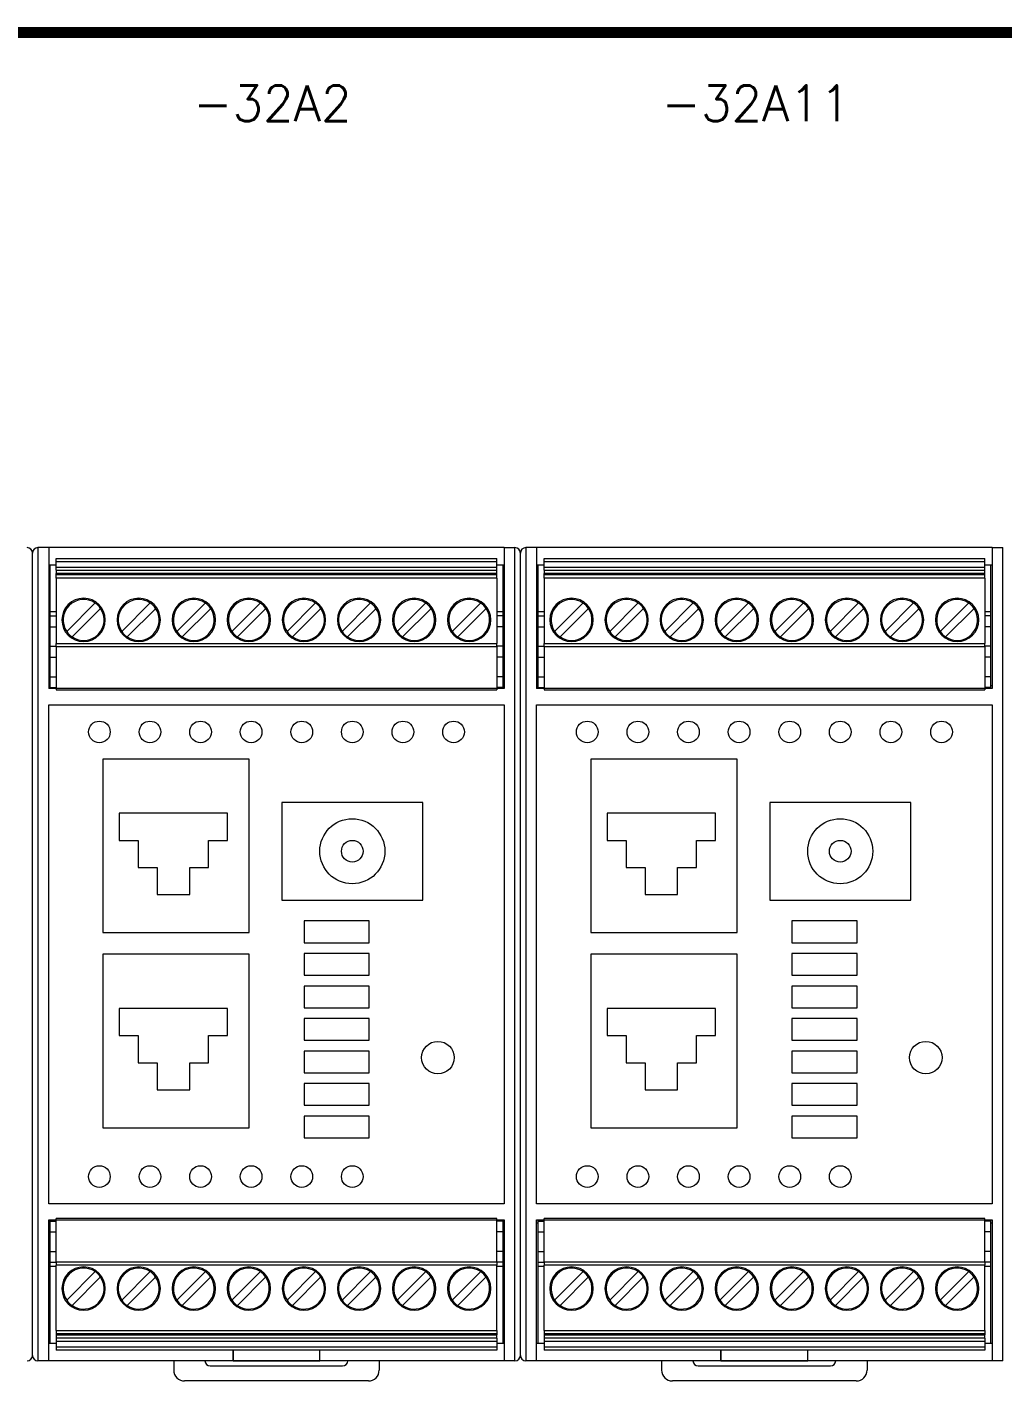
# Model space of a CAD drawing. Extents: x -2993 to 3661, y -4147 to -1441.
# Drawn here: x 620.3 to 710.3, y -2971 to -2846.2 of the extents above; entities that cross this region are included whole.
import ezdxf
from ezdxf.enums import TextEntityAlignment as Align

# ---------------------------------------------------------------- set-up
doc = ezdxf.new("R2010")
doc.units = 0
doc.header["$LTSCALE"] = 0.1
doc.header["$MEASUREMENT"] = 0
doc.layers.get('0').update_dxf_attribs({"linetype": 'CONTINUOUS'})
doc.layers.add('DIM', color=5, linetype='CONTINUOUS')
doc.styles.get("Standard").update_dxf_attribs({"font": 'simplex.shx'})

msp = doc.modelspace()

# ---------------------------------------------------------------- linework, layer by layer
at = {"color": 7, "linetype": 'Continuous', "lineweight": 13}
for p, q in [((620.83, -2899.83), (620.83, -2894.69)), ((620.83, -2899.83), (620.83, -2894.69)), ((620.83, -2968.69), (620.83, -2894.69)), ((620.83, -2968.69), (620.83, -2894.69)), ((620.83, -2968.69), (620.83, -2894.69)), ((620.83, -2968.69), (620.83, -2894.69)), ((622.33, -2894.19), (621.33, -2894.19)), ((621.33, -2894.19), (621.33, -2969.19)), ((622.33, -2894.19), (622.33, -2907.19)), ((664.33, -2894.19), (622.33, -2894.19)), ((623.01, -2895.49), (623.01, -2895.19)), ((623.01, -2895.19), (663.65, -2895.19)), ((663.65, -2895.49), (663.65, -2895.19)), ((664.33, -2894.19), (664.33, -2907.19)), ((664.33, -2894.19), (665.33, -2894.19)), ((665.33, -2969.19), (665.33, -2894.19)), ((665.83, -2899.83), (665.83, -2894.69)), ((665.83, -2899.83), (665.83, -2894.69)), ((665.83, -2968.69), (665.83, -2894.69)), ((665.83, -2968.69), (665.83, -2894.69)), ((665.83, -2968.69), (665.83, -2894.69)), ((665.83, -2968.69), (665.83, -2894.69)), ((667.33, -2894.19), (666.33, -2894.19)), ((666.33, -2894.19), (666.33, -2969.19)), ((709.33, -2894.19), (667.33, -2894.19)), ((667.33, -2894.19), (667.33, -2907.19)), ((668.01, -2895.19), (708.65, -2895.19)), ((668.01, -2895.49), (668.01, -2895.19)), ((708.65, -2895.49), (708.65, -2895.19)), ((709.33, -2894.19), (709.33, -2907.19)), ((709.33, -2894.19), (710.33, -2894.19)), ((710.33, -2969.19), (710.33, -2894.19)), ((622.33, -2895.79), (623.01, -2895.79)), ((622.43, -2895.79), (622.43, -2906.89)), ((623.01, -2895.98), (623.01, -2895.49)), ((663.65, -2895.49), (623.01, -2895.49)), ((623.01, -2896.28), (623.01, -2895.98)), ((623.01, -2895.98), (663.65, -2895.98)), ((623.01, -2896.28), (623.01, -2896.59)), ((623.01, -2896.28), (663.65, -2896.28)), ((663.65, -2895.98), (663.65, -2895.49)), ((663.65, -2895.79), (664.33, -2895.79)), ((663.65, -2896.28), (663.65, -2895.98)), ((663.65, -2896.59), (663.65, -2896.28)), ((664.23, -2906.89), (664.23, -2895.79)), ((667.33, -2895.79), (668.01, -2895.79)), ((667.43, -2895.79), (667.43, -2906.89)), ((708.65, -2895.49), (668.01, -2895.49)), ((668.01, -2895.98), (668.01, -2895.49)), ((668.01, -2895.98), (708.65, -2895.98)), ((668.01, -2896.28), (668.01, -2895.98)), ((668.01, -2896.28), (708.65, -2896.28)), ((668.01, -2896.28), (668.01, -2896.59)), ((708.65, -2895.98), (708.65, -2895.49)), ((708.65, -2895.79), (709.33, -2895.79)), ((708.65, -2896.28), (708.65, -2895.98)), ((708.65, -2896.59), (708.65, -2896.28)), ((709.23, -2906.89), (709.23, -2895.79)), ((623.01, -2896.71), (623.01, -2896.59)), ((663.65, -2896.59), (623.01, -2896.59)), ((623.01, -2897.01), (623.01, -2896.71)), ((663.65, -2896.71), (623.01, -2896.71)), ((623.01, -2897.01), (623.01, -2903.03)), ((663.65, -2897.01), (623.01, -2897.01)), ((663.65, -2896.71), (663.65, -2896.59)), ((663.65, -2897.01), (663.65, -2896.71)), ((663.65, -2897.01), (663.65, -2903.03)), ((708.65, -2896.59), (668.01, -2896.59)), ((668.01, -2896.71), (668.01, -2896.59)), ((708.65, -2896.71), (668.01, -2896.71)), ((668.01, -2897.01), (668.01, -2896.71)), ((708.65, -2897.01), (668.01, -2897.01)), ((668.01, -2897.01), (668.01, -2903.03)), ((708.65, -2896.71), (708.65, -2896.59)), ((708.65, -2897.01), (708.65, -2896.71)), ((708.65, -2897.01), (708.65, -2903.03)), ((622.43, -2900.09), (623.01, -2900.09)), ((623.99, -2901.92), (626.62, -2899.29)), ((627.12, -2899.79), (624.49, -2902.42)), ((629.07, -2901.92), (631.7, -2899.29)), ((632.2, -2899.79), (629.57, -2902.42)), ((634.15, -2901.92), (636.78, -2899.29)), ((637.28, -2899.79), (634.65, -2902.42)), ((639.23, -2901.92), (641.86, -2899.29)), ((642.36, -2899.79), (639.73, -2902.42)), ((644.31, -2901.92), (646.94, -2899.29)), ((647.44, -2899.79), (644.81, -2902.42)), ((649.39, -2901.92), (652.02, -2899.29)), ((652.52, -2899.79), (649.89, -2902.42)), ((654.47, -2901.92), (657.1, -2899.29)), ((657.6, -2899.79), (654.97, -2902.42)), ((659.55, -2901.92), (662.18, -2899.29)), ((662.68, -2899.79), (660.05, -2902.42)), ((663.65, -2900.09), (664.23, -2900.09)), ((667.43, -2900.09), (668.01, -2900.09)), ((668.99, -2901.92), (671.62, -2899.29)), ((672.12, -2899.79), (669.49, -2902.42)), ((674.07, -2901.92), (676.7, -2899.29)), ((677.2, -2899.79), (674.57, -2902.42)), ((679.15, -2901.92), (681.78, -2899.29)), ((682.28, -2899.79), (679.65, -2902.42)), ((684.23, -2901.92), (686.86, -2899.29)), ((687.36, -2899.79), (684.73, -2902.42)), ((689.31, -2901.92), (691.94, -2899.29)), ((692.44, -2899.79), (689.81, -2902.42)), ((694.39, -2901.92), (697.02, -2899.29)), ((697.52, -2899.79), (694.89, -2902.42)), ((699.47, -2901.92), (702.1, -2899.29)), ((702.6, -2899.79), (699.97, -2902.42)), ((704.55, -2901.92), (707.18, -2899.29)), ((707.68, -2899.79), (705.05, -2902.42)), ((708.65, -2900.09), (709.23, -2900.09)), ((622.43, -2900.49), (623.01, -2900.49)), ((622.43, -2901.49), (623.01, -2901.49)), ((664.23, -2900.49), (663.65, -2900.49)), ((664.23, -2901.49), (663.65, -2901.49)), ((667.43, -2900.49), (668.01, -2900.49)), ((667.43, -2901.49), (668.01, -2901.49)), ((709.23, -2900.49), (708.65, -2900.49)), ((709.23, -2901.49), (708.65, -2901.49)), ((622.43, -2903.29), (623.01, -2903.29)), ((623.01, -2903.33), (623.01, -2903.03)), ((623.01, -2903.03), (663.65, -2903.03)), ((623.01, -2903.33), (623.01, -2907.31)), ((663.65, -2903.33), (623.01, -2903.33)), ((663.65, -2903.33), (663.65, -2903.03)), ((664.23, -2903.29), (663.65, -2903.29)), ((663.65, -2903.33), (663.65, -2907.31)), ((667.43, -2903.29), (668.01, -2903.29)), ((668.01, -2903.03), (708.65, -2903.03)), ((668.01, -2903.33), (668.01, -2903.03)), ((708.65, -2903.33), (668.01, -2903.33)), ((668.01, -2903.33), (668.01, -2907.31)), ((708.65, -2903.33), (708.65, -2903.03)), ((709.23, -2903.29), (708.65, -2903.29)), ((708.65, -2903.33), (708.65, -2907.31)), ((620.83, -2921.19), (620.83, -2904.5)), ((620.83, -2921.19), (620.83, -2904.5)), ((622.43, -2904.29), (623.01, -2904.29)), ((664.23, -2904.29), (663.65, -2904.29)), ((665.83, -2921.19), (665.83, -2904.5)), ((665.83, -2921.19), (665.83, -2904.5)), ((667.43, -2904.29), (668.01, -2904.29)), ((709.23, -2904.29), (708.65, -2904.29)), ((622.43, -2906.09), (623.01, -2906.09)), ((664.23, -2906.09), (663.65, -2906.09)), ((667.43, -2906.09), (668.01, -2906.09)), ((709.23, -2906.09), (708.65, -2906.09)), ((622.33, -2906.89), (622.43, -2906.89)), ((664.33, -2907.19), (622.33, -2907.19)), ((622.43, -2906.89), (622.43, -2907.19)), ((622.43, -2907.09), (623.01, -2907.09)), ((623.01, -2907.31), (663.65, -2907.31)), ((664.23, -2907.09), (663.65, -2907.09)), ((664.23, -2906.89), (664.33, -2906.89)), ((664.23, -2907.19), (664.23, -2906.89)), ((667.33, -2906.89), (667.43, -2906.89)), ((709.33, -2907.19), (667.33, -2907.19)), ((667.43, -2906.89), (667.43, -2907.19)), ((667.43, -2907.09), (668.01, -2907.09)), ((668.01, -2907.31), (708.65, -2907.31)), ((709.23, -2907.09), (708.65, -2907.09)), ((709.23, -2906.89), (709.33, -2906.89)), ((709.23, -2907.19), (709.23, -2906.89)), ((622.33, -2908.69), (664.33, -2908.69)), ((622.33, -2954.69), (622.33, -2908.69)), ((664.33, -2908.69), (664.33, -2954.69)), ((667.33, -2908.69), (709.33, -2908.69)), ((667.33, -2954.69), (667.33, -2908.69)), ((709.33, -2908.69), (709.33, -2954.69)), ((627.33, -2913.69), (627.33, -2929.69)), ((627.33, -2913.69), (627.33, -2929.69)), ((640.83, -2913.69), (627.33, -2913.69)), ((640.83, -2913.69), (627.33, -2913.69)), ((640.83, -2929.69), (640.83, -2913.69)), ((640.83, -2929.69), (640.83, -2913.69)), ((685.83, -2913.69), (672.33, -2913.69)), ((685.83, -2913.69), (672.33, -2913.69)), ((672.33, -2913.69), (672.33, -2929.69)), ((672.33, -2913.69), (672.33, -2929.69)), ((685.83, -2929.69), (685.83, -2913.69)), ((685.83, -2929.69), (685.83, -2913.69)), ((656.83, -2917.69), (643.83, -2917.69)), ((643.83, -2917.69), (643.83, -2926.69)), ((656.83, -2926.69), (656.83, -2917.69)), ((701.83, -2917.69), (688.83, -2917.69)), ((688.83, -2917.69), (688.83, -2926.69)), ((701.83, -2926.69), (701.83, -2917.69)), ((628.83, -2918.69), (628.83, -2921.19)), ((638.83, -2918.69), (628.83, -2918.69)), ((638.83, -2921.19), (638.83, -2918.69)), ((683.83, -2918.69), (673.83, -2918.69)), ((673.83, -2918.69), (673.83, -2921.19)), ((683.83, -2921.19), (683.83, -2918.69)), ((628.83, -2921.19), (630.58, -2921.19)), ((630.58, -2921.19), (630.58, -2923.69)), ((637.08, -2923.69), (637.08, -2921.19)), ((637.08, -2921.19), (638.83, -2921.19)), ((673.83, -2921.19), (675.58, -2921.19)), ((675.58, -2921.19), (675.58, -2923.69)), ((682.08, -2921.19), (683.83, -2921.19)), ((682.08, -2923.69), (682.08, -2921.19)), ((630.58, -2923.69), (632.33, -2923.69)), ((632.33, -2923.69), (632.33, -2926.19)), ((635.33, -2926.19), (635.33, -2923.69)), ((635.33, -2923.69), (637.08, -2923.69)), ((675.58, -2923.69), (677.33, -2923.69)), ((677.33, -2923.69), (677.33, -2926.19)), ((680.33, -2926.19), (680.33, -2923.69)), ((680.33, -2923.69), (682.08, -2923.69)), ((632.33, -2926.19), (635.33, -2926.19)), ((677.33, -2926.19), (680.33, -2926.19)), ((643.83, -2926.69), (656.83, -2926.69)), ((688.83, -2926.69), (701.83, -2926.69)), ((651.88, -2928.62), (645.88, -2928.62)), ((645.88, -2928.62), (645.88, -2930.62)), ((651.88, -2930.62), (651.88, -2928.62)), ((696.88, -2928.62), (690.88, -2928.62)), ((690.88, -2928.62), (690.88, -2930.62)), ((696.88, -2930.62), (696.88, -2928.62)), ((627.33, -2929.69), (640.83, -2929.69)), ((627.33, -2929.69), (640.83, -2929.69)), ((672.33, -2929.69), (685.83, -2929.69)), ((672.33, -2929.69), (685.83, -2929.69)), ((645.88, -2930.62), (651.88, -2930.62)), ((690.88, -2930.62), (696.88, -2930.62)), ((640.83, -2931.69), (627.33, -2931.69)), ((640.83, -2931.69), (627.33, -2931.69)), ((627.33, -2931.69), (627.33, -2947.69)), ((627.33, -2931.69), (627.33, -2947.69)), ((640.83, -2947.69), (640.83, -2931.69)), ((640.83, -2947.69), (640.83, -2931.69)), ((645.88, -2931.62), (645.88, -2933.62)), ((651.88, -2931.62), (645.88, -2931.62)), ((651.88, -2933.62), (651.88, -2931.62)), ((685.83, -2931.69), (672.33, -2931.69)), ((685.83, -2931.69), (672.33, -2931.69)), ((672.33, -2931.69), (672.33, -2947.69)), ((672.33, -2931.69), (672.33, -2947.69)), ((685.83, -2947.69), (685.83, -2931.69)), ((685.83, -2947.69), (685.83, -2931.69)), ((690.88, -2931.62), (690.88, -2933.62)), ((696.88, -2931.62), (690.88, -2931.62)), ((696.88, -2933.62), (696.88, -2931.62)), ((645.88, -2933.62), (651.88, -2933.62)), ((690.88, -2933.62), (696.88, -2933.62)), ((651.88, -2934.62), (645.88, -2934.62)), ((645.88, -2934.62), (645.88, -2936.62)), ((651.88, -2936.62), (651.88, -2934.62)), ((696.88, -2934.62), (690.88, -2934.62)), ((690.88, -2934.62), (690.88, -2936.62)), ((696.88, -2936.62), (696.88, -2934.62)), ((638.83, -2936.69), (628.83, -2936.69)), ((628.83, -2936.69), (628.83, -2939.19)), ((638.83, -2939.19), (638.83, -2936.69)), ((645.88, -2936.62), (651.88, -2936.62)), ((645.88, -2937.62), (645.88, -2939.62)), ((651.88, -2937.62), (645.88, -2937.62)), ((651.88, -2939.62), (651.88, -2937.62)), ((683.83, -2936.69), (673.83, -2936.69)), ((673.83, -2936.69), (673.83, -2939.19)), ((683.83, -2939.19), (683.83, -2936.69)), ((690.88, -2936.62), (696.88, -2936.62)), ((690.88, -2937.62), (690.88, -2939.62)), ((696.88, -2937.62), (690.88, -2937.62)), ((696.88, -2939.62), (696.88, -2937.62)), ((628.83, -2939.19), (630.58, -2939.19)), ((630.58, -2939.19), (630.58, -2941.69)), ((637.08, -2941.69), (637.08, -2939.19)), ((637.08, -2939.19), (638.83, -2939.19)), ((645.88, -2939.62), (651.88, -2939.62)), ((673.83, -2939.19), (675.58, -2939.19)), ((675.58, -2939.19), (675.58, -2941.69)), ((682.08, -2939.19), (683.83, -2939.19)), ((682.08, -2941.69), (682.08, -2939.19)), ((690.88, -2939.62), (696.88, -2939.62)), ((645.88, -2940.62), (645.88, -2942.62)), ((651.88, -2940.62), (645.88, -2940.62)), ((651.88, -2942.62), (651.88, -2940.62)), ((690.88, -2940.62), (690.88, -2942.62)), ((696.88, -2940.62), (690.88, -2940.62)), ((696.88, -2942.62), (696.88, -2940.62)), ((620.83, -2968.69), (620.83, -2942.19)), ((620.83, -2968.69), (620.83, -2942.19)), ((630.58, -2941.69), (632.33, -2941.69)), ((632.33, -2941.69), (632.33, -2944.19)), ((635.33, -2944.19), (635.33, -2941.69)), ((635.33, -2941.69), (637.08, -2941.69)), ((645.88, -2942.62), (651.88, -2942.62)), ((665.83, -2968.69), (665.83, -2942.19)), ((665.83, -2968.69), (665.83, -2942.19)), ((675.58, -2941.69), (677.33, -2941.69)), ((677.33, -2941.69), (677.33, -2944.19)), ((680.33, -2944.19), (680.33, -2941.69)), ((680.33, -2941.69), (682.08, -2941.69)), ((690.88, -2942.62), (696.88, -2942.62)), ((645.88, -2943.62), (645.88, -2945.62)), ((651.88, -2943.62), (645.88, -2943.62)), ((651.88, -2945.62), (651.88, -2943.62)), ((690.88, -2943.62), (690.88, -2945.62)), ((696.88, -2943.62), (690.88, -2943.62)), ((696.88, -2945.62), (696.88, -2943.62)), ((632.33, -2944.19), (635.33, -2944.19)), ((677.33, -2944.19), (680.33, -2944.19)), ((645.88, -2945.62), (651.88, -2945.62)), ((690.88, -2945.62), (696.88, -2945.62)), ((627.33, -2947.69), (640.83, -2947.69)), ((627.33, -2947.69), (640.83, -2947.69)), ((651.88, -2946.62), (645.88, -2946.62)), ((645.88, -2946.62), (645.88, -2948.62)), ((651.88, -2948.62), (651.88, -2946.62)), ((672.33, -2947.69), (685.83, -2947.69)), ((672.33, -2947.69), (685.83, -2947.69)), ((696.88, -2946.62), (690.88, -2946.62)), ((690.88, -2946.62), (690.88, -2948.62)), ((696.88, -2948.62), (696.88, -2946.62)), ((645.88, -2948.62), (651.88, -2948.62)), ((690.88, -2948.62), (696.88, -2948.62)), ((664.33, -2954.69), (622.33, -2954.69)), ((709.33, -2954.69), (667.33, -2954.69)), ((622.33, -2969.19), (622.33, -2956.19)), ((622.33, -2956.19), (664.33, -2956.19)), ((622.43, -2956.19), (622.43, -2956.49)), ((622.43, -2956.29), (623.01, -2956.29)), ((623.01, -2960.05), (623.01, -2956.07)), ((663.65, -2956.07), (623.01, -2956.07)), ((663.65, -2960.05), (663.65, -2956.07)), ((664.23, -2956.29), (663.65, -2956.29)), ((664.23, -2956.49), (664.23, -2956.19)), ((664.33, -2956.19), (664.33, -2969.19)), ((667.33, -2956.19), (709.33, -2956.19)), ((667.33, -2969.19), (667.33, -2956.19)), ((667.43, -2956.19), (667.43, -2956.49)), ((667.43, -2956.29), (668.01, -2956.29)), ((708.65, -2956.07), (668.01, -2956.07)), ((668.01, -2960.05), (668.01, -2956.07)), ((708.65, -2960.05), (708.65, -2956.07)), ((709.23, -2956.29), (708.65, -2956.29)), ((709.23, -2956.49), (709.23, -2956.19)), ((709.33, -2956.19), (709.33, -2969.19)), ((622.43, -2956.49), (622.33, -2956.49)), ((622.43, -2956.49), (622.43, -2967.59)), ((622.43, -2957.29), (623.01, -2957.29)), ((664.23, -2957.29), (663.65, -2957.29)), ((664.33, -2956.49), (664.23, -2956.49)), ((664.23, -2967.59), (664.23, -2956.49)), ((667.43, -2956.49), (667.33, -2956.49)), ((667.43, -2956.49), (667.43, -2967.59)), ((667.43, -2957.29), (668.01, -2957.29)), ((709.23, -2957.29), (708.65, -2957.29)), ((709.33, -2956.49), (709.23, -2956.49)), ((709.23, -2967.59), (709.23, -2956.49)), ((622.43, -2959.09), (623.01, -2959.09)), ((622.43, -2960.09), (623.01, -2960.09)), ((623.01, -2960.05), (623.01, -2960.35)), ((623.01, -2960.05), (663.65, -2960.05)), ((664.23, -2959.09), (663.65, -2959.09)), ((663.65, -2960.05), (663.65, -2960.35)), ((664.23, -2960.09), (663.65, -2960.09)), ((667.43, -2959.09), (668.01, -2959.09)), ((667.43, -2960.09), (668.01, -2960.09)), ((668.01, -2960.05), (708.65, -2960.05)), ((668.01, -2960.05), (668.01, -2960.35)), ((709.23, -2959.09), (708.65, -2959.09)), ((708.65, -2960.05), (708.65, -2960.35)), ((709.23, -2960.09), (708.65, -2960.09)), ((623.01, -2960.49), (622.43, -2960.49)), ((623.01, -2966.37), (623.01, -2960.35)), ((663.65, -2960.35), (623.01, -2960.35)), ((623.99, -2963.58), (626.62, -2960.95)), ((629.07, -2963.58), (631.7, -2960.95)), ((634.15, -2963.58), (636.78, -2960.95)), ((639.23, -2963.58), (641.86, -2960.95)), ((644.31, -2963.58), (646.94, -2960.95)), ((649.39, -2963.58), (652.02, -2960.95)), ((654.47, -2963.58), (657.1, -2960.95)), ((659.55, -2963.58), (662.18, -2960.95)), ((663.65, -2966.37), (663.65, -2960.35)), ((664.23, -2960.49), (663.65, -2960.49)), ((668.01, -2960.49), (667.43, -2960.49)), ((708.65, -2960.35), (668.01, -2960.35)), ((668.01, -2966.37), (668.01, -2960.35)), ((668.99, -2963.58), (671.62, -2960.95)), ((674.07, -2963.58), (676.7, -2960.95)), ((679.15, -2963.58), (681.78, -2960.95)), ((684.23, -2963.58), (686.86, -2960.95)), ((689.31, -2963.58), (691.94, -2960.95)), ((694.39, -2963.58), (697.02, -2960.95)), ((699.47, -2963.58), (702.1, -2960.95)), ((704.55, -2963.58), (707.18, -2960.95)), ((708.65, -2966.37), (708.65, -2960.35)), ((709.23, -2960.49), (708.65, -2960.49)), ((627.12, -2961.45), (624.49, -2964.08)), ((632.2, -2961.45), (629.57, -2964.08)), ((637.28, -2961.45), (634.65, -2964.08)), ((642.36, -2961.45), (639.73, -2964.08)), ((647.44, -2961.45), (644.81, -2964.08)), ((652.52, -2961.45), (649.89, -2964.08)), ((657.6, -2961.45), (654.97, -2964.08)), ((662.68, -2961.45), (660.05, -2964.08)), ((672.12, -2961.45), (669.49, -2964.08)), ((677.2, -2961.45), (674.57, -2964.08)), ((682.28, -2961.45), (679.65, -2964.08)), ((687.36, -2961.45), (684.73, -2964.08)), ((692.44, -2961.45), (689.81, -2964.08)), ((697.52, -2961.45), (694.89, -2964.08)), ((702.6, -2961.45), (699.97, -2964.08)), ((707.68, -2961.45), (705.05, -2964.08)), ((623.01, -2966.37), (623.01, -2966.67)), ((623.01, -2966.37), (663.65, -2966.37)), ((663.65, -2966.37), (663.65, -2966.67)), ((668.01, -2966.37), (708.65, -2966.37)), ((668.01, -2966.37), (668.01, -2966.67)), ((708.65, -2966.37), (708.65, -2966.67)), ((623.01, -2967.59), (622.33, -2967.59)), ((623.01, -2966.67), (623.01, -2966.78)), ((623.01, -2966.67), (663.65, -2966.67)), ((623.01, -2966.78), (623.01, -2967.09)), ((623.01, -2966.78), (663.65, -2966.78)), ((623.01, -2967.09), (623.01, -2967.39)), ((663.65, -2967.09), (623.01, -2967.09)), ((623.01, -2967.39), (623.01, -2967.89)), ((663.65, -2967.39), (623.01, -2967.39)), ((663.65, -2966.67), (663.65, -2966.78)), ((663.65, -2967.09), (663.65, -2966.78)), ((663.65, -2967.09), (663.65, -2967.39)), ((663.65, -2967.39), (663.65, -2967.89)), ((664.33, -2967.59), (663.65, -2967.59)), ((668.01, -2967.59), (667.33, -2967.59)), ((668.01, -2966.67), (708.65, -2966.67)), ((668.01, -2966.67), (668.01, -2966.78)), ((668.01, -2966.78), (708.65, -2966.78)), ((668.01, -2966.78), (668.01, -2967.09)), ((708.65, -2967.09), (668.01, -2967.09)), ((668.01, -2967.09), (668.01, -2967.39)), ((708.65, -2967.39), (668.01, -2967.39)), ((668.01, -2967.39), (668.01, -2967.89)), ((708.65, -2966.67), (708.65, -2966.78)), ((708.65, -2967.09), (708.65, -2966.78)), ((708.65, -2967.09), (708.65, -2967.39)), ((708.65, -2967.39), (708.65, -2967.89)), ((709.33, -2967.59), (708.65, -2967.59)), ((623.01, -2967.89), (623.01, -2968.19)), ((623.01, -2967.89), (663.65, -2967.89)), ((663.65, -2968.19), (623.01, -2968.19)), ((639.33, -2969.19), (639.33, -2968.19)), ((639.33, -2968.19), (639.33, -2969.19)), ((647.33, -2969.19), (647.33, -2968.19)), ((647.33, -2969.19), (647.33, -2968.19)), ((663.65, -2967.89), (663.65, -2968.19)), ((668.01, -2967.89), (708.65, -2967.89)), ((668.01, -2967.89), (668.01, -2968.19)), ((708.65, -2968.19), (668.01, -2968.19)), ((684.33, -2969.19), (684.33, -2968.19)), ((684.33, -2968.19), (684.33, -2969.19)), ((692.33, -2969.19), (692.33, -2968.19)), ((692.33, -2969.19), (692.33, -2968.19)), ((708.65, -2967.89), (708.65, -2968.19)), ((622.33, -2969.19), (621.33, -2969.19)), ((639.33, -2969.19), (622.33, -2969.19)), ((633.86, -2969.19), (633.86, -2970.04)), ((637.23, -2969.64), (649.43, -2969.64)), ((647.33, -2969.19), (639.33, -2969.19)), ((639.33, -2969.19), (647.33, -2969.19)), ((664.33, -2969.19), (647.33, -2969.19)), ((652.81, -2969.19), (652.81, -2970.04)), ((665.33, -2969.19), (664.33, -2969.19)), ((667.33, -2969.19), (666.33, -2969.19)), ((684.33, -2969.19), (667.33, -2969.19)), ((678.86, -2969.19), (678.86, -2970.04)), ((682.23, -2969.64), (694.43, -2969.64)), ((692.33, -2969.19), (684.33, -2969.19)), ((684.33, -2969.19), (692.33, -2969.19)), ((709.33, -2969.19), (692.33, -2969.19)), ((697.81, -2969.19), (697.81, -2970.04)), ((710.33, -2969.19), (709.33, -2969.19)), ((651.81, -2971.04), (634.86, -2971.04)), ((696.81, -2971.04), (679.86, -2971.04))]:
    msp.add_line(p, q, dxfattribs=at)
for centre, radius in [((627, -2911.19), 1), ((631.67, -2911.19), 1), ((636.33, -2911.19), 1), ((641, -2911.19), 1), ((645.67, -2911.19), 1), ((650.33, -2911.19), 1), ((655, -2911.19), 1), ((659.67, -2911.19), 1), ((672, -2911.19), 1), ((676.67, -2911.19), 1), ((681.33, -2911.19), 1), ((686, -2911.19), 1), ((690.67, -2911.19), 1), ((695.33, -2911.19), 1), ((700, -2911.19), 1), ((704.67, -2911.19), 1), ((650.33, -2922.19), 3), ((695.33, -2922.19), 3), ((650.33, -2922.19), 1), ((695.33, -2922.19), 1), ((658.22, -2941.22), 1.5), ((703.22, -2941.22), 1.5), ((627, -2952.19), 1), ((631.67, -2952.19), 1), ((636.33, -2952.19), 1), ((641, -2952.19), 1), ((645.67, -2952.19), 1), ((650.33, -2952.19), 1), ((672, -2952.19), 1), ((676.67, -2952.19), 1), ((681.33, -2952.19), 1), ((686, -2952.19), 1), ((690.67, -2952.19), 1), ((695.33, -2952.19), 1)]:
    msp.add_circle(centre, radius, dxfattribs=at)
for centre, radius, start, end in [((620.33, -2894.69), 0.5, 0, 89.9998), ((621.33, -2894.69), 0.5, 90.0002, 179.9998), ((665.33, -2894.69), 0.5, 0, 89.9998), ((666.33, -2894.69), 0.5, 90.0002, 179.9998), ((625.55, -2900.86), 2, 90, 270), ((625.55, -2900.86), 1.89, 55.6634, 135), ((625.55, -2900.86), 2, 270, 90), ((630.63, -2900.86), 2, 90, 270), ((630.63, -2900.86), 1.89, 55.6634, 135), ((630.63, -2900.86), 2, 270, 90), ((635.71, -2900.86), 2, 90, 270), ((635.71, -2900.86), 1.89, 55.6634, 135), ((635.71, -2900.86), 2, 270, 90), ((640.79, -2900.86), 2, 90, 270), ((640.79, -2900.86), 1.89, 55.6634, 135), ((640.79, -2900.86), 2, 270, 90), ((645.87, -2900.86), 2, 90, 270), ((645.87, -2900.86), 1.89, 55.6634, 135), ((645.87, -2900.86), 2, 270, 90), ((650.95, -2900.86), 2, 90, 270), ((650.95, -2900.86), 1.89, 55.6634, 135), ((650.95, -2900.86), 2, 270, 90), ((656.03, -2900.86), 2, 90, 270), ((656.03, -2900.86), 1.89, 55.6634, 135), ((656.03, -2900.86), 2, 270, 90), ((661.11, -2900.86), 2, 90, 270), ((661.11, -2900.86), 1.89, 55.6634, 135), ((661.11, -2900.86), 2, 270, 90), ((670.55, -2900.86), 2, 90, 270), ((670.55, -2900.86), 1.89, 55.6634, 135), ((670.55, -2900.86), 2, 270, 90), ((675.63, -2900.86), 2, 90, 270), ((675.63, -2900.86), 1.89, 55.6634, 135), ((675.63, -2900.86), 2, 270, 90), ((680.71, -2900.86), 2, 90, 270), ((680.71, -2900.86), 1.89, 55.6634, 135), ((680.71, -2900.86), 2, 270, 90), ((685.79, -2900.86), 2, 90, 270), ((685.79, -2900.86), 1.89, 55.6634, 135), ((685.79, -2900.86), 2, 270, 90), ((690.87, -2900.86), 2, 90, 270), ((690.87, -2900.86), 1.89, 55.6634, 135), ((690.87, -2900.86), 2, 270, 90), ((695.95, -2900.86), 2, 90, 270), ((695.95, -2900.86), 1.89, 55.6634, 135), ((695.95, -2900.86), 2, 270, 90), ((701.03, -2900.86), 2, 90, 270), ((701.03, -2900.86), 1.89, 55.6634, 135), ((701.03, -2900.86), 2, 270, 90), ((706.11, -2900.86), 2, 90, 270), ((706.11, -2900.86), 1.89, 55.6634, 135), ((706.11, -2900.86), 2, 270, 90), ((625.55, -2900.86), 1.89, 135, 214.3366), ((625.55, -2900.86), 1.89, 34.3365, 55.6635), ((625.55, -2900.86), 1.89, 315, 34.3366), ((630.63, -2900.86), 1.89, 135, 214.3366), ((630.63, -2900.86), 1.89, 34.3365, 55.6635), ((630.63, -2900.86), 1.89, 315, 34.3366), ((635.71, -2900.86), 1.89, 135, 214.3366), ((635.71, -2900.86), 1.89, 34.3365, 55.6635), ((635.71, -2900.86), 1.89, 315, 34.3366), ((640.79, -2900.86), 1.89, 135, 214.3366), ((640.79, -2900.86), 1.89, 34.3365, 55.6635), ((640.79, -2900.86), 1.89, 315, 34.3366), ((645.87, -2900.86), 1.89, 135, 214.3366), ((645.87, -2900.86), 1.89, 34.3365, 55.6635), ((645.87, -2900.86), 1.89, 315, 34.3366), ((650.95, -2900.86), 1.89, 135, 214.3366), ((650.95, -2900.86), 1.89, 34.3365, 55.6635), ((650.95, -2900.86), 1.89, 315, 34.3366), ((656.03, -2900.86), 1.89, 135, 214.3366), ((656.03, -2900.86), 1.89, 34.3365, 55.6635), ((656.03, -2900.86), 1.89, 315, 34.3366), ((661.11, -2900.86), 1.89, 135, 214.3366), ((661.11, -2900.86), 1.89, 34.3365, 55.6635), ((661.11, -2900.86), 1.89, 315, 34.3366), ((670.55, -2900.86), 1.89, 135, 214.3366), ((670.55, -2900.86), 1.89, 34.3365, 55.6635), ((670.55, -2900.86), 1.89, 315, 34.3366), ((675.63, -2900.86), 1.89, 135, 214.3366), ((675.63, -2900.86), 1.89, 34.3365, 55.6635), ((675.63, -2900.86), 1.89, 315, 34.3366), ((680.71, -2900.86), 1.89, 135, 214.3366), ((680.71, -2900.86), 1.89, 34.3365, 55.6635), ((680.71, -2900.86), 1.89, 315, 34.3366), ((685.79, -2900.86), 1.89, 135, 214.3366), ((685.79, -2900.86), 1.89, 34.3365, 55.6635), ((685.79, -2900.86), 1.89, 315, 34.3366), ((690.87, -2900.86), 1.89, 135, 214.3366), ((690.87, -2900.86), 1.89, 34.3365, 55.6635), ((690.87, -2900.86), 1.89, 315, 34.3366), ((695.95, -2900.86), 1.89, 135, 214.3366), ((695.95, -2900.86), 1.89, 34.3365, 55.6635), ((695.95, -2900.86), 1.89, 315, 34.3366), ((701.03, -2900.86), 1.89, 135, 214.3366), ((701.03, -2900.86), 1.89, 34.3365, 55.6635), ((701.03, -2900.86), 1.89, 315, 34.3366), ((706.11, -2900.86), 1.89, 135, 214.3366), ((706.11, -2900.86), 1.89, 34.3365, 55.6635), ((706.11, -2900.86), 1.89, 315, 34.3366), ((625.55, -2900.86), 1.89, 214.3365, 235.6635), ((625.55, -2900.86), 1.89, 235.6634, 315), ((630.63, -2900.86), 1.89, 214.3365, 235.6635), ((630.63, -2900.86), 1.89, 235.6634, 315), ((635.71, -2900.86), 1.89, 214.3365, 235.6635), ((635.71, -2900.86), 1.89, 235.6634, 315), ((640.79, -2900.86), 1.89, 214.3365, 235.6635), ((640.79, -2900.86), 1.89, 235.6634, 315), ((645.87, -2900.86), 1.89, 214.3365, 235.6635), ((645.87, -2900.86), 1.89, 235.6634, 315), ((650.95, -2900.86), 1.89, 214.3365, 235.6635), ((650.95, -2900.86), 1.89, 235.6634, 315), ((656.03, -2900.86), 1.89, 214.3365, 235.6635), ((656.03, -2900.86), 1.89, 235.6634, 315), ((661.11, -2900.86), 1.89, 214.3365, 235.6635), ((661.11, -2900.86), 1.89, 235.6634, 315), ((670.55, -2900.86), 1.89, 214.3365, 235.6635), ((670.55, -2900.86), 1.89, 235.6634, 315), ((675.63, -2900.86), 1.89, 214.3365, 235.6635), ((675.63, -2900.86), 1.89, 235.6634, 315), ((680.71, -2900.86), 1.89, 214.3365, 235.6635), ((680.71, -2900.86), 1.89, 235.6634, 315), ((685.79, -2900.86), 1.89, 214.3365, 235.6635), ((685.79, -2900.86), 1.89, 235.6634, 315), ((690.87, -2900.86), 1.89, 214.3365, 235.6635), ((690.87, -2900.86), 1.89, 235.6634, 315), ((695.95, -2900.86), 1.89, 214.3365, 235.6635), ((695.95, -2900.86), 1.89, 235.6634, 315), ((701.03, -2900.86), 1.89, 214.3365, 235.6635), ((701.03, -2900.86), 1.89, 235.6634, 315), ((706.11, -2900.86), 1.89, 214.3365, 235.6635), ((706.11, -2900.86), 1.89, 235.6634, 315), ((625.55, -2962.52), 2, 90, 270), ((625.55, -2962.52), 1.89, 135, 214.3366), ((625.55, -2962.52), 1.89, 55.6634, 135), ((625.55, -2962.52), 2, 270, 90), ((625.55, -2962.52), 1.89, 34.3365, 55.6635), ((630.63, -2962.52), 2, 90, 270), ((630.63, -2962.52), 1.89, 135, 214.3366), ((630.63, -2962.52), 1.89, 55.6634, 135), ((630.63, -2962.52), 2, 270, 90), ((630.63, -2962.52), 1.89, 34.3365, 55.6635), ((635.71, -2962.52), 2, 90, 270), ((635.71, -2962.52), 1.89, 135, 214.3366), ((635.71, -2962.52), 1.89, 55.6634, 135), ((635.71, -2962.52), 2, 270, 90), ((635.71, -2962.52), 1.89, 34.3365, 55.6635), ((640.79, -2962.52), 2, 90, 270), ((640.79, -2962.52), 1.89, 135, 214.3366), ((640.79, -2962.52), 1.89, 55.6634, 135), ((640.79, -2962.52), 2, 270, 90), ((640.79, -2962.52), 1.89, 34.3365, 55.6635), ((645.87, -2962.52), 2, 90, 270), ((645.87, -2962.52), 1.89, 135, 214.3366), ((645.87, -2962.52), 1.89, 55.6634, 135), ((645.87, -2962.52), 2, 270, 90), ((645.87, -2962.52), 1.89, 34.3365, 55.6635), ((650.95, -2962.52), 2, 90, 270), ((650.95, -2962.52), 1.89, 135, 214.3366), ((650.95, -2962.52), 1.89, 55.6634, 135), ((650.95, -2962.52), 2, 270, 90), ((650.95, -2962.52), 1.89, 34.3365, 55.6635), ((656.03, -2962.52), 2, 90, 270), ((656.03, -2962.52), 1.89, 135, 214.3366), ((656.03, -2962.52), 1.89, 55.6634, 135), ((656.03, -2962.52), 2, 270, 90), ((656.03, -2962.52), 1.89, 34.3365, 55.6635), ((661.11, -2962.52), 2, 90, 270), ((661.11, -2962.52), 1.89, 135, 214.3366), ((661.11, -2962.52), 1.89, 55.6634, 135), ((661.11, -2962.52), 2, 270, 90), ((661.11, -2962.52), 1.89, 34.3365, 55.6635), ((670.55, -2962.52), 2, 90, 270), ((670.55, -2962.52), 1.89, 135, 214.3366), ((670.55, -2962.52), 1.89, 55.6634, 135), ((670.55, -2962.52), 2, 270, 90), ((670.55, -2962.52), 1.89, 34.3365, 55.6635), ((675.63, -2962.52), 2, 90, 270), ((675.63, -2962.52), 1.89, 135, 214.3366), ((675.63, -2962.52), 1.89, 55.6634, 135), ((675.63, -2962.52), 2, 270, 90), ((675.63, -2962.52), 1.89, 34.3365, 55.6635), ((680.71, -2962.52), 2, 90, 270), ((680.71, -2962.52), 1.89, 135, 214.3366), ((680.71, -2962.52), 1.89, 55.6634, 135), ((680.71, -2962.52), 2, 270, 90), ((680.71, -2962.52), 1.89, 34.3365, 55.6635), ((685.79, -2962.52), 2, 90, 270), ((685.79, -2962.52), 1.89, 135, 214.3366), ((685.79, -2962.52), 1.89, 55.6634, 135), ((685.79, -2962.52), 2, 270, 90), ((685.79, -2962.52), 1.89, 34.3365, 55.6635), ((690.87, -2962.52), 2, 90, 270), ((690.87, -2962.52), 1.89, 135, 214.3366), ((690.87, -2962.52), 1.89, 55.6634, 135), ((690.87, -2962.52), 2, 270, 90), ((690.87, -2962.52), 1.89, 34.3365, 55.6635), ((695.95, -2962.52), 2, 90, 270), ((695.95, -2962.52), 1.89, 135, 214.3366), ((695.95, -2962.52), 1.89, 55.6634, 135), ((695.95, -2962.52), 2, 270, 90), ((695.95, -2962.52), 1.89, 34.3365, 55.6635), ((701.03, -2962.52), 2, 90, 270), ((701.03, -2962.52), 1.89, 135, 214.3366), ((701.03, -2962.52), 1.89, 55.6634, 135), ((701.03, -2962.52), 2, 270, 90), ((701.03, -2962.52), 1.89, 34.3365, 55.6635), ((706.11, -2962.52), 2, 90, 270), ((706.11, -2962.52), 1.89, 135, 214.3366), ((706.11, -2962.52), 1.89, 55.6634, 135), ((706.11, -2962.52), 2, 270, 90), ((706.11, -2962.52), 1.89, 34.3365, 55.6635), ((625.55, -2962.52), 1.89, 315, 34.3366), ((630.63, -2962.52), 1.89, 315, 34.3366), ((635.71, -2962.52), 1.89, 315, 34.3366), ((640.79, -2962.52), 1.89, 315, 34.3366), ((645.87, -2962.52), 1.89, 315, 34.3366), ((650.95, -2962.52), 1.89, 315, 34.3366), ((656.03, -2962.52), 1.89, 315, 34.3366), ((661.11, -2962.52), 1.89, 315, 34.3366), ((670.55, -2962.52), 1.89, 315, 34.3366), ((675.63, -2962.52), 1.89, 315, 34.3366), ((680.71, -2962.52), 1.89, 315, 34.3366), ((685.79, -2962.52), 1.89, 315, 34.3366), ((690.87, -2962.52), 1.89, 315, 34.3366), ((695.95, -2962.52), 1.89, 315, 34.3366), ((701.03, -2962.52), 1.89, 315, 34.3366), ((706.11, -2962.52), 1.89, 315, 34.3366), ((625.55, -2962.52), 1.89, 214.3365, 235.6635), ((625.55, -2962.52), 1.89, 235.6634, 315), ((630.63, -2962.52), 1.89, 214.3365, 235.6635), ((630.63, -2962.52), 1.89, 235.6634, 315), ((635.71, -2962.52), 1.89, 214.3365, 235.6635), ((635.71, -2962.52), 1.89, 235.6634, 315), ((640.79, -2962.52), 1.89, 214.3365, 235.6635), ((640.79, -2962.52), 1.89, 235.6634, 315), ((645.87, -2962.52), 1.89, 214.3365, 235.6635), ((645.87, -2962.52), 1.89, 235.6634, 315), ((650.95, -2962.52), 1.89, 214.3365, 235.6635), ((650.95, -2962.52), 1.89, 235.6634, 315), ((656.03, -2962.52), 1.89, 214.3365, 235.6635), ((656.03, -2962.52), 1.89, 235.6634, 315), ((661.11, -2962.52), 1.89, 214.3365, 235.6635), ((661.11, -2962.52), 1.89, 235.6634, 315), ((670.55, -2962.52), 1.89, 214.3365, 235.6635), ((670.55, -2962.52), 1.89, 235.6634, 315), ((675.63, -2962.52), 1.89, 214.3365, 235.6635), ((675.63, -2962.52), 1.89, 235.6634, 315), ((680.71, -2962.52), 1.89, 214.3365, 235.6635), ((680.71, -2962.52), 1.89, 235.6634, 315), ((685.79, -2962.52), 1.89, 214.3365, 235.6635), ((685.79, -2962.52), 1.89, 235.6634, 315), ((690.87, -2962.52), 1.89, 214.3365, 235.6635), ((690.87, -2962.52), 1.89, 235.6634, 315), ((695.95, -2962.52), 1.89, 214.3365, 235.6635), ((695.95, -2962.52), 1.89, 235.6634, 315), ((701.03, -2962.52), 1.89, 214.3365, 235.6635), ((701.03, -2962.52), 1.89, 235.6634, 315), ((706.11, -2962.52), 1.89, 214.3365, 235.6635), ((706.11, -2962.52), 1.89, 235.6634, 315), ((620.33, -2968.69), 0.5, 270.0002, 0), ((621.33, -2968.69), 0.5, 180.0002, 270), ((665.33, -2968.69), 0.5, 270.0002, 0), ((666.33, -2968.69), 0.5, 180.0002, 270), ((634.86, -2970.04), 1, 180.0004, 270), ((637.23, -2969.14), 0.5, 185.7392, 269.9999), ((649.43, -2969.14), 0.5, 270.0001, 354.2608), ((651.81, -2970.04), 1, 270.0001, 359.9999), ((679.86, -2970.04), 1, 180.0004, 270), ((682.23, -2969.14), 0.5, 185.7392, 269.9999), ((694.43, -2969.14), 0.5, 270.0001, 354.2608), ((696.81, -2970.04), 1, 270.0001, 359.9999)]:
    msp.add_arc(centre, radius, start, end, dxfattribs=at)
at = {"layer": 'DIM', "lineweight": 13}
msp.add_line((1035.06, -2846.69), (265.06, -2846.69), dxfattribs=at)
at = {"layer": 'DIM', "lineweight": 13, "const_width": 1}
msp.add_lwpolyline([(265.06, -2846.69), (1035.06, -2846.69)], dxfattribs=at)

# ---------------------------------------------------------------- texts
at = {"lineweight": 13}
for s, p in [('-32A2', (642.94, -2854.85)), ('-32A11', (687.55, -2854.85))]:
    msp.add_text(s, height=3.281, dxfattribs=at).set_placement(p, align=Align.CENTER)

doc.saveas('drawing.dxf')
